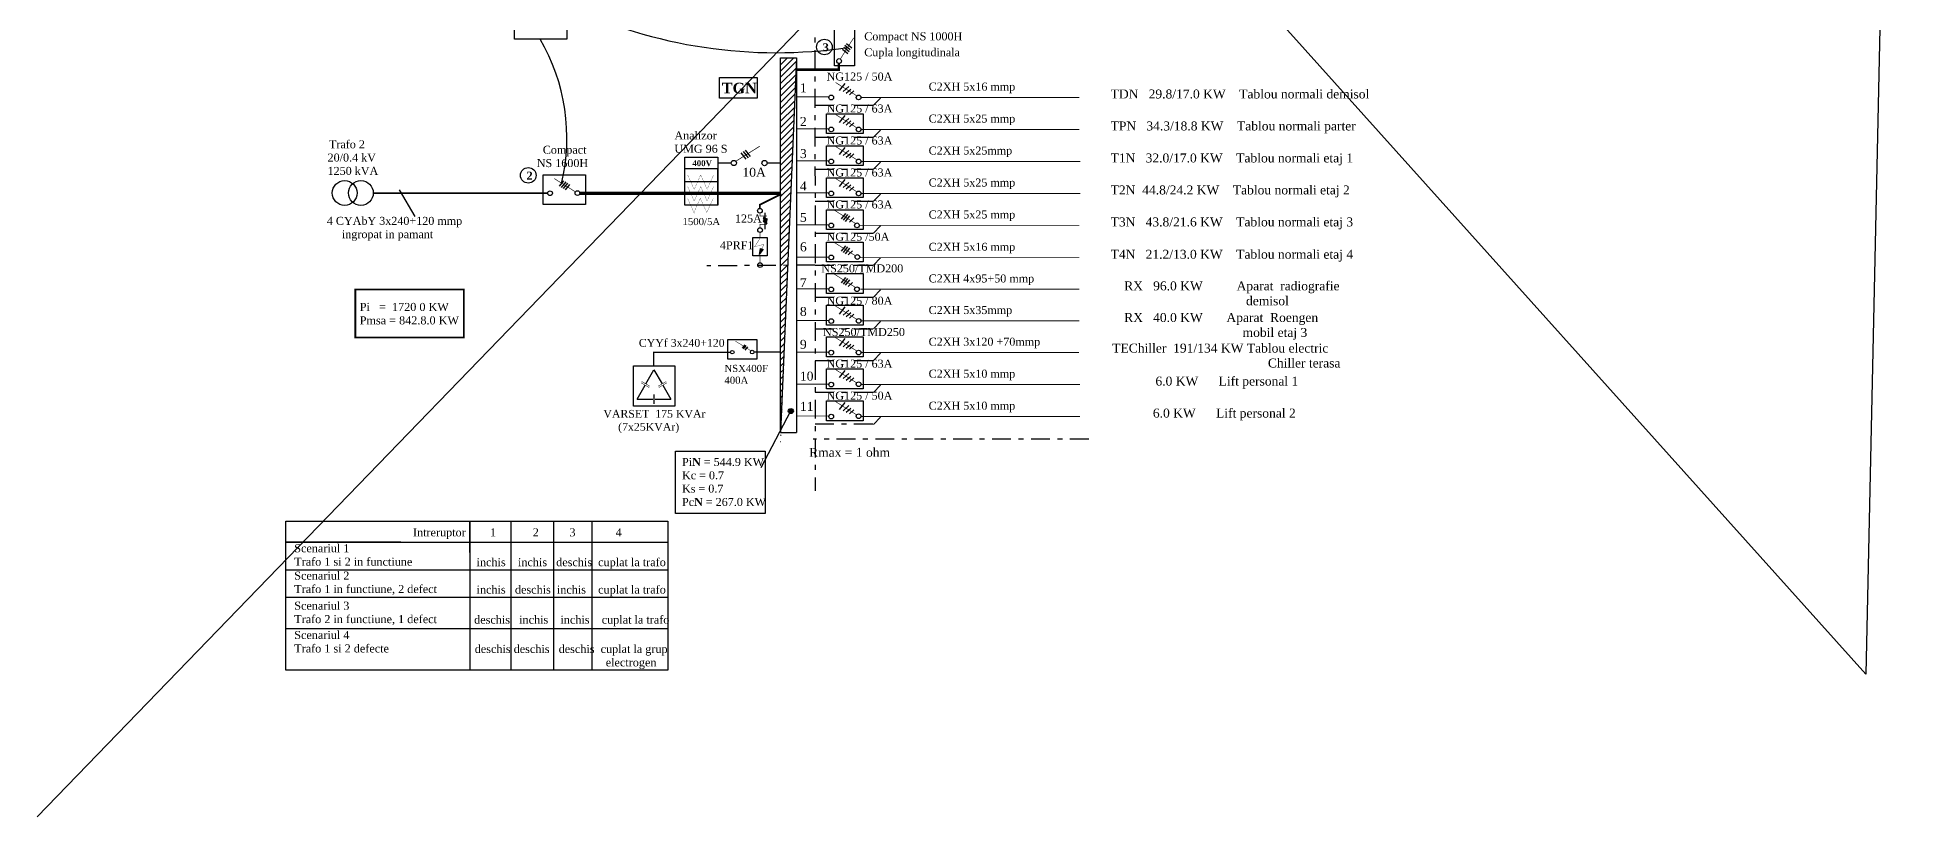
# Model space of a CAD drawing. Extents: x -12085 to 47, y -14993 to 123352.
# Drawn here: x -11877.8 to -11825.3, y -14928.1 to -14906.2 of the extents above; entities that cross this region are included whole.
import ezdxf

# ---------------------------------------------------------------- set-up
doc = ezdxf.new("R2010")
doc.units = 0
doc.header["$MEASUREMENT"] = 0
doc.linetypes.add('DOUBLE_DASHED', pattern=[1.093611, 0.529167, -0.211667, 0.141111, -0.211667])
doc.layers.add('Circuite', color=7, linetype='CONTINUOUS', lineweight=25)
for name, color, linetype in [('circuite prize normal', 7, 'CONTINUOUS'), ('ELECTRICAL', 7, 'CONTINUOUS'), ('Texte', 7, 'CONTINUOUS')]:
    doc.layers.add(name, color=color, linetype=linetype)

msp = doc.modelspace()

# ---------------------------------------------------------------- hatches: boundary and pattern name
at = {"layer": 'Circuite', "linetype": 'Continuous'}
h = msp.add_hatch(color=256, dxfattribs=at)
h.paths.add_polyline_path([(-11857.412, -14912.121), (-11857.445, -14912.107), (-11857.473, -14912.268)])
h.paths.add_polyline_path([(-11857.377, -14912.136), (-11857.412, -14912.121), (-11857.473, -14912.268), (-11857.475, -14912.275)])
at = {"layer": 'ELECTRICAL', "linetype": 'Continuous'}
h = msp.add_hatch(dxfattribs=at)
h.set_pattern_fill('ANSI31', color=256, style=0)
h.set_pattern_definition([(45, (-11744.62252, -14791.84228), (-0.08838835, 0.08838835), [])])
h.paths.add_polyline_path([(-11856.884, -14912.954), (-11856.691, -14912.954), (-11856.437, -14906.745), (-11856.884, -14906.745)])
h.paths.add_polyline_path([(-11856.884, -14917.667), (-11856.691, -14912.954), (-11856.884, -14912.954)])
msp.add_hatch(color=256, dxfattribs=at).paths.add_polyline_path([(-11856.666, -14916.679, 1), (-11856.524, -14916.679, 1)])

# ---------------------------------------------------------------- linework, layer by layer
at = {"layer": 'Circuite', "linetype": 'Continuous', "ltscale": 5}
for p, q in [((-11877.785, -14928.095), (-11825.273, -14873.785)), ((-11825.273, -14873.785), (-11826.367, -14924.085)), ((-11826.367, -14924.085), (-11870.491, -14874.879)), ((-11867.611, -14910.455), (-11867.173, -14911.207)), ((-11865.62, -14920.664), (-11865.62, -14919.781)), ((-11865.62, -14919.781), (-11865.62, -14923.97)), ((-11864.465, -14919.781), (-11864.465, -14923.97)), ((-11863.269, -14919.781), (-11863.269, -14923.97)), ((-11862.196, -14919.781), (-11862.196, -14923.97)), ((-11867.566, -14920.368), (-11870.797, -14920.368)), ((-11870.797, -14920.368), (-11860.053, -14920.368)), ((-11870.797, -14921.145), (-11860.053, -14921.145)), ((-11870.797, -14921.921), (-11860.053, -14921.921)), ((-11870.797, -14922.794), (-11860.053, -14922.794))]:
    msp.add_line(p, q, dxfattribs=at)
at = {"layer": 'Circuite', "linetype": 'DOUBLE_DASHED'}
for p, q in [((-11857.85, -14909.588), (-11857.989, -14909.415)), ((-11857.789, -14909.548), (-11857.927, -14909.375)), ((-11857.73, -14909.512), (-11857.868, -14909.339)), ((-11857.954, -14914.912), (-11857.88, -14914.818)), ((-11857.922, -14914.931), (-11857.848, -14914.838)), ((-11857.878, -14914.961), (-11857.803, -14914.868))]:
    msp.add_line(p, q, dxfattribs=at)
at = {"layer": 'Circuite', "linetype": 'Continuous'}
for p, q in [((-11857.376, -14911.252), (-11857.258, -14911.319)), ((-11857.376, -14911.294), (-11857.258, -14911.361)), ((-11857.376, -14911.337), (-11857.258, -14911.404)), ((-11857.373, -14911.211), (-11857.255, -14911.278)), ((-11857.331, -14911.096), (-11857.331, -14911.563)), ((-11857.475, -14912.277), (-11857.445, -14912.107)), ((-11857.445, -14912.107), (-11857.377, -14912.136)), ((-11857.475, -14912.276), (-11857.377, -14912.136)), ((-11860.672, -14915.915), (-11860.444, -14915.52)), ((-11860.444, -14915.52), (-11860.216, -14915.915)), ((-11860.92, -14916.345), (-11860.692, -14915.95)), ((-11860.195, -14915.95), (-11859.967, -14916.345)), ((-11860.92, -14916.345), (-11860.464, -14916.345)), ((-11860.423, -14916.345), (-11859.967, -14916.345))]:
    msp.add_line(p, q, dxfattribs=at)
at = {"layer": 'Circuite', "linetype": 'Continuous', "ltscale": 5}
for points in [[(-11864.362, -14904.317), (-11862.894, -14904.317), (-11862.894, -14906.209), (-11864.362, -14906.209)], [(-11858.602, -14907.29), (-11857.545, -14907.29), (-11857.545, -14907.877), (-11858.602, -14907.877)], [(-11859.581, -14909.53), (-11858.651, -14909.53), (-11858.651, -14910.881), (-11859.581, -14910.881)]]:
    msp.add_lwpolyline(points, close=True, dxfattribs=at)
at = {"layer": 'Circuite', "linetype": 'Continuous', "flags": 128}
for points, const_width in [([(-11858.139, -14909.646), (-11857.468, -14909.224)], 0.0202), ([(-11858.139, -14909.646), (-11857.468, -14909.224)], 0.0202), ([(-11858.276, -14909.698), (-11858.656, -14909.698)], 0.0303), ([(-11856.889, -14909.698), (-11857.276, -14909.698)], 0.0303), ([(-11857.464, -14911.111), (-11857.464, -14911.191), (-11857.262, -14911.191)], 0.018), ([(-11857.464, -14911.532), (-11857.464, -14911.425), (-11857.262, -14911.425)], 0.018), ([(-11857.458, -14911.813), (-11857.615, -14912.054), (-11857.356, -14911.989), (-11857.477, -14912.275), (-11857.477, -14912.275)], 0.009), ([(-11857.462, -14911.65), (-11857.462, -14911.792)], 0.018), ([(-11857.462, -14912.31), (-11857.462, -14912.509)], 0.018), ([(-11857.702, -14914.993), (-11858.154, -14914.709)], 0.0136), ([(-11858.291, -14915.026), (-11860.455, -14915.026), (-11860.455, -14915.412)], 0.034), ([(-11858.305, -14915.027), (-11858.291, -14915.026)], 0.034), ([(-11856.889, -14915.015), (-11857.63, -14915.015)], 0.034), ([(-11860.692, -14915.95), (-11860.81, -14915.882), (-11860.575, -14916.018)], 0.0136), ([(-11860.672, -14915.914), (-11860.79, -14915.846), (-11860.554, -14915.982)], 0.0136), ([(-11860.744, -14915.92), (-11860.641, -14915.979)], 0.00681), ([(-11860.723, -14915.885), (-11860.621, -14915.944)], 0.00681), ([(-11860.464, -14916.344), (-11860.464, -14916.208), (-11860.464, -14916.481)], 0.0136), ([(-11860.464, -14916.285), (-11860.464, -14916.404)], 0.00681), ([(-11860.423, -14916.344), (-11860.423, -14916.208), (-11860.423, -14916.481)], 0.0136), ([(-11860.423, -14916.285), (-11860.423, -14916.404)], 0.00681), ([(-11860.215, -14915.914), (-11860.098, -14915.846), (-11860.333, -14915.982)], 0.0136), ([(-11860.195, -14915.95), (-11860.077, -14915.882), (-11860.313, -14916.018)], 0.0136), ([(-11860.164, -14915.885), (-11860.267, -14915.944)], 0.00681), ([(-11860.144, -14915.92), (-11860.246, -14915.979)], 0.00681)]:
    msp.add_lwpolyline(points, dxfattribs=dict(at, const_width=const_width))
at = {"layer": 'Circuite', "linetype": 'Continuous', "ltscale": 5, "const_width": 0.05, "flags": 128}
for points in [[(-11863.437, -14910.544), (-11868.353, -14910.544)], [(-11857.466, -14910.971), (-11857.466, -14910.87), (-11856.862, -14910.57)]]:
    msp.add_lwpolyline(points, dxfattribs=at)
at = {"layer": 'Circuite', "linetype": 'Continuous'}
for points in [[(-11857.661, -14911.794), (-11857.259, -14911.794), (-11857.259, -14912.313), (-11857.661, -14912.313)], [(-11858.379, -14915.207), (-11857.544, -14915.207), (-11857.544, -14914.675), (-11858.379, -14914.675)], [(-11861.016, -14915.403), (-11859.857, -14915.403), (-11859.857, -14916.542), (-11861.016, -14916.542)]]:
    msp.add_lwpolyline(points, close=True, dxfattribs=at)
at = {"layer": 'Circuite', "color": 1, "linetype": 'Continuous', "ltscale": 5}
msp.add_lwpolyline([(-11870.797, -14919.781), (-11860.053, -14919.781), (-11860.053, -14923.97), (-11870.797, -14923.97)], close=True, dxfattribs=at)
for centre in [(-11855.652, -14906.433), (-11863.98, -14910.045)]:
    msp.add_circle(centre, 0.219, dxfattribs=at)
at = {"layer": 'Circuite', "linetype": 'Continuous'}
for centre, radius in [((-11858.199, -14909.697), 0.0743), ((-11857.335, -14909.7), 0.0743), ((-11857.465, -14911.041), 0.0662), ((-11857.462, -14911.584), 0.0662), ((-11857.462, -14912.572), 0.0662), ((-11858.241, -14915.021), 0.05), ((-11857.682, -14915.019), 0.05)]:
    msp.add_circle(centre, radius, dxfattribs=at)
at = {"layer": 'Circuite', "linetype": 'Continuous', "ltscale": 5}
for centre in [(-11869.142, -14910.541), (-11868.687, -14910.541)]:
    msp.add_circle(centre, 0.349, dxfattribs=at)
for centre, radius, start, end in [((-11857.004, -14892.891), 13.702, 244.5434, 278.418), ((-11868.4, -14908.995), 5.508, 346.5789, 30.3881)]:
    msp.add_arc(centre, radius, start, end, dxfattribs=at)
at = {"layer": 'ELECTRICAL', "linetype": 'DOUBLE_DASHED'}
for p, q in [((-11855.939, -14881.365), (-11855.909, -14918.923)), ((-11855.034, -14906.333), (-11854.88, -14906.456)), ((-11855.145, -14906.49), (-11854.991, -14906.613)), ((-11855.109, -14906.435), (-11854.955, -14906.558)), ((-11855.077, -14906.382), (-11854.923, -14906.506)), ((-11854.275, -14908.072), (-11854.073, -14907.87)), ((-11855.914, -14908.072), (-11854.275, -14908.072)), ((-11855.914, -14908.972), (-11854.275, -14908.972)), ((-11854.275, -14908.972), (-11854.073, -14908.77)), ((-11855.914, -14909.872), (-11854.275, -14909.872)), ((-11854.275, -14909.872), (-11854.073, -14909.67)), ((-11863.104, -14910.351), (-11862.98, -14910.197)), ((-11863.042, -14910.384), (-11862.918, -14910.23)), ((-11862.989, -14910.416), (-11862.866, -14910.262)), ((-11862.934, -14910.452), (-11862.811, -14910.298)), ((-11855.914, -14910.772), (-11854.275, -14910.772)), ((-11854.275, -14910.772), (-11854.073, -14910.57)), ((-11855.168, -14911.272), (-11855.045, -14911.119)), ((-11855.115, -14911.304), (-11854.992, -14911.151)), ((-11855.061, -14911.34), (-11854.938, -14911.186)), ((-11854.275, -14911.672), (-11854.073, -14911.47)), ((-11855.914, -14911.672), (-11854.275, -14911.672)), ((-11855.168, -14912.182), (-11855.045, -14912.028)), ((-11855.115, -14912.214), (-11854.992, -14912.06)), ((-11855.061, -14912.25), (-11854.938, -14912.096)), ((-11855.92, -14912.572), (-11858.954, -14912.593)), ((-11855.914, -14912.572), (-11854.275, -14912.572)), ((-11854.275, -14912.572), (-11854.073, -14912.37)), ((-11855.168, -14913.073), (-11855.045, -14912.919)), ((-11855.115, -14913.105), (-11854.992, -14912.951)), ((-11855.061, -14913.14), (-11854.938, -14912.986)), ((-11855.914, -14913.472), (-11854.275, -14913.472)), ((-11854.275, -14913.472), (-11854.073, -14913.27)), ((-11854.275, -14914.363), (-11854.073, -14914.16)), ((-11855.914, -14914.363), (-11854.275, -14914.363)), ((-11855.914, -14915.253), (-11854.275, -14915.253)), ((-11854.275, -14915.253), (-11854.073, -14915.051)), ((-11855.914, -14916.143), (-11854.275, -14916.143)), ((-11854.275, -14916.153), (-11854.073, -14915.951)), ((-11854.275, -14917.053), (-11854.073, -14916.851)), ((-11855.914, -14917.043), (-11854.275, -14917.043)), ((-11848.218, -14917.469), (-11855.966, -14917.467))]:
    msp.add_line(p, q, dxfattribs=at)
at = {"layer": 'ELECTRICAL', "linetype": 'Continuous'}
for p, q in [((-11856.437, -14906.742), (-11856.884, -14917.286)), ((-11855.53, -14906.391), (-11855.53, -14906.391)), ((-11855.224, -14907.658), (-11855.068, -14907.459)), ((-11855.125, -14907.687), (-11854.968, -14907.544)), ((-11855.039, -14907.729), (-11854.911, -14907.615)), ((-11854.949, -14907.777), (-11854.821, -14907.663)), ((-11855.224, -14908.558), (-11855.068, -14908.359)), ((-11855.125, -14908.587), (-11854.968, -14908.444)), ((-11855.039, -14908.629), (-11854.911, -14908.515)), ((-11854.949, -14908.677), (-11854.821, -14908.563)), ((-11855.224, -14909.458), (-11855.068, -14909.259)), ((-11855.125, -14909.487), (-11854.968, -14909.345)), ((-11855.039, -14909.529), (-11854.911, -14909.416)), ((-11854.949, -14909.558), (-11854.821, -14909.444)), ((-11863.431, -14910.548), (-11863.431, -14910.548)), ((-11855.224, -14910.358), (-11855.068, -14910.159)), ((-11855.125, -14910.387), (-11854.968, -14910.245)), ((-11855.039, -14910.429), (-11854.911, -14910.316)), ((-11854.949, -14910.477), (-11854.821, -14910.364)), ((-11854.949, -14911.358), (-11854.821, -14911.244)), ((-11855.558, -14912.346), (-11855.558, -14912.346)), ((-11854.987, -14912.279), (-11854.859, -14912.165)), ((-11854.987, -14913.169), (-11854.859, -14913.056)), ((-11855.224, -14913.949), (-11855.068, -14913.75)), ((-11855.125, -14913.977), (-11854.968, -14913.835)), ((-11855.039, -14914.02), (-11854.911, -14913.906)), ((-11854.949, -14914.068), (-11854.821, -14913.954)), ((-11855.224, -14914.839), (-11855.068, -14914.64)), ((-11855.125, -14914.867), (-11854.968, -14914.725)), ((-11855.039, -14914.91), (-11854.911, -14914.796)), ((-11854.949, -14914.939), (-11854.821, -14914.825)), ((-11855.224, -14915.739), (-11855.068, -14915.54)), ((-11855.125, -14915.767), (-11854.968, -14915.625)), ((-11855.039, -14915.81), (-11854.911, -14915.696)), ((-11854.949, -14915.858), (-11854.821, -14915.744)), ((-11857.428, -14918.267), (-11856.6, -14916.67)), ((-11855.224, -14916.639), (-11855.068, -14916.44)), ((-11855.125, -14916.668), (-11854.968, -14916.525)), ((-11855.039, -14916.71), (-11854.911, -14916.596)), ((-11854.949, -14916.758), (-11854.821, -14916.644)), ((-11856.884, -14917.286), (-11856.437, -14917.286))]:
    msp.add_line(p, q, dxfattribs=at)
for points in [[(-11854.808, -14905.927), (-11854.808, -14906.963), (-11855.368, -14906.963), (-11855.368, -14905.927)], [(-11855.596, -14908.311), (-11854.56, -14908.311), (-11854.56, -14908.871), (-11855.596, -14908.871)], [(-11855.596, -14909.211), (-11854.56, -14909.211), (-11854.56, -14909.771), (-11855.596, -14909.771)], [(-11863.557, -14910.032), (-11862.367, -14910.032), (-11862.367, -14910.868), (-11863.557, -14910.868)], [(-11855.596, -14910.111), (-11854.56, -14910.111), (-11854.56, -14910.671), (-11855.596, -14910.671)], [(-11855.596, -14911.011), (-11854.56, -14911.011), (-11854.56, -14911.571), (-11855.596, -14911.571)], [(-11855.596, -14911.921), (-11854.56, -14911.921), (-11854.56, -14912.481), (-11855.596, -14912.481)], [(-11855.596, -14912.811), (-11854.56, -14912.811), (-11854.56, -14913.371), (-11855.596, -14913.371)], [(-11855.596, -14913.702), (-11854.56, -14913.702), (-11854.56, -14914.262), (-11855.596, -14914.262)], [(-11855.596, -14914.592), (-11854.56, -14914.592), (-11854.56, -14915.152), (-11855.596, -14915.152)], [(-11855.596, -14915.492), (-11854.56, -14915.492), (-11854.56, -14916.052), (-11855.596, -14916.052)], [(-11855.596, -14916.392), (-11854.56, -14916.392), (-11854.56, -14916.952), (-11855.596, -14916.952)], [(-11859.843, -14917.803), (-11857.317, -14917.803), (-11857.317, -14919.558), (-11859.843, -14919.558)]]:
    msp.add_lwpolyline(points, close=True, dxfattribs=at)
at = {"layer": 'ELECTRICAL', "linetype": 'Continuous', "flags": 128}
for points, const_width in [([(-11855.203, -14906.771), (-11854.827, -14906.173)], 0.018), ([(-11855.247, -14906.876), (-11855.247, -14906.876), (-11855.247, -14906.876), (-11855.247, -14907.069), (-11856.441, -14907.069)], 0.07), ([(-11856.429, -14907.837), (-11855.524, -14907.837)], 0.027), ([(-11856.429, -14907.837), (-11855.524, -14907.837)], 0.027), ([(-11854.742, -14907.806), (-11855.34, -14907.43)], 0.018), ([(-11854.742, -14907.806), (-11855.34, -14907.43)], 0.018), ([(-11854.645, -14907.851), (-11848.478, -14907.851)], 0.027), ([(-11854.743, -14908.706), (-11855.34, -14908.33)], 0.018), ([(-11854.743, -14908.706), (-11855.34, -14908.33)], 0.018), ([(-11856.429, -14908.737), (-11855.524, -14908.737)], 0.027), ([(-11856.429, -14908.737), (-11855.524, -14908.737)], 0.027), ([(-11854.645, -14908.752), (-11848.478, -14908.752)], 0.027), ([(-11854.645, -14908.752), (-11848.478, -14908.752)], 0.027), ([(-11854.743, -14909.606), (-11855.34, -14909.23)], 0.018), ([(-11854.743, -14909.606), (-11855.34, -14909.23)], 0.018), ([(-11856.429, -14909.637), (-11855.524, -14909.638)], 0.027), ([(-11854.645, -14909.652), (-11848.455, -14909.652)], 0.027), ([(-11854.645, -14909.652), (-11848.478, -14909.652)], 0.027), ([(-11862.653, -14910.51), (-11863.251, -14910.134)], 0.018), ([(-11860.682, -14910.551), (-11862.536, -14910.551)], 0.09), ([(-11860.736, -14910.55), (-11856.888, -14910.55)], 0.09), ([(-11856.429, -14910.538), (-11855.524, -14910.538)], 0.027), ([(-11854.743, -14910.506), (-11855.34, -14910.131)], 0.018), ([(-11854.743, -14910.506), (-11855.34, -14910.131)], 0.018), ([(-11854.645, -14910.552), (-11848.455, -14910.552)], 0.027), ([(-11854.645, -14910.552), (-11848.478, -14910.552)], 0.027), ([(-11854.78, -14911.398), (-11855.377, -14911.022)], 0.018), ([(-11856.429, -14911.438), (-11855.524, -14911.438)], 0.027), ([(-11854.645, -14911.452), (-11848.478, -14911.452)], 0.027), ([(-11854.78, -14912.308), (-11855.377, -14911.932)], 0.018), ([(-11856.429, -14912.347), (-11855.524, -14912.347)], 0.027), ([(-11856.429, -14912.347), (-11855.524, -14912.347)], 0.027), ([(-11856.429, -14912.347), (-11855.57, -14912.347)], 0.018), ([(-11854.645, -14912.362), (-11848.478, -14912.362)], 0.027), ([(-11854.78, -14913.198), (-11855.377, -14912.823)], 0.018), ([(-11856.429, -14913.238), (-11855.524, -14913.238)], 0.027), ([(-11856.429, -14913.238), (-11855.524, -14913.238)], 0.027), ([(-11856.429, -14913.238), (-11855.524, -14913.238)], 0.027), ([(-11854.645, -14913.252), (-11848.478, -14913.252)], 0.027), ([(-11856.429, -14914.128), (-11855.524, -14914.128)], 0.027), ([(-11856.429, -14914.128), (-11855.524, -14914.128)], 0.027), ([(-11856.429, -14914.128), (-11855.524, -14914.128)], 0.027), ([(-11854.743, -14914.097), (-11855.34, -14913.721)], 0.018), ([(-11854.743, -14914.097), (-11855.34, -14913.721)], 0.018), ([(-11854.645, -14914.142), (-11848.478, -14914.142)], 0.027), ([(-11854.743, -14914.987), (-11855.34, -14914.611)], 0.018), ([(-11854.743, -14914.987), (-11855.34, -14914.611)], 0.018), ([(-11856.429, -14915.018), (-11855.524, -14915.018)], 0.027), ([(-11856.429, -14915.018), (-11855.524, -14915.018)], 0.027), ([(-11856.429, -14915.018), (-11855.524, -14915.018)], 0.027), ([(-11854.645, -14915.032), (-11848.491, -14915.032)], 0.027), ([(-11854.743, -14915.887), (-11855.34, -14915.511)], 0.018), ([(-11854.743, -14915.887), (-11855.34, -14915.511)], 0.018), ([(-11856.429, -14915.918), (-11855.524, -14915.918)], 0.027), ([(-11854.645, -14915.932), (-11848.467, -14915.932)], 0.027), ([(-11854.645, -14915.932), (-11848.491, -14915.932)], 0.027), ([(-11856.429, -14916.818), (-11855.524, -14916.818)], 0.027), ([(-11854.743, -14916.787), (-11855.34, -14916.411)], 0.018), ([(-11854.743, -14916.787), (-11855.34, -14916.411)], 0.018), ([(-11854.645, -14916.832), (-11848.467, -14916.832)], 0.027), ([(-11854.645, -14916.832), (-11848.491, -14916.832)], 0.027)]:
    msp.add_lwpolyline(points, dxfattribs=dict(at, const_width=const_width))
at = {"layer": 'ELECTRICAL', "linetype": 'Continuous'}
msp.add_lwpolyline([(-11856.884, -14917.286), (-11856.884, -14906.742), (-11856.437, -14906.742), (-11856.437, -14917.286)], dxfattribs=at)
at = {"layer": 'ELECTRICAL', "color": 1, "linetype": 'Continuous', "const_width": 0.05}
msp.add_lwpolyline([(-11868.842, -14913.257), (-11865.793, -14913.257), (-11865.793, -14914.609), (-11868.842, -14914.609)], close=True, dxfattribs=at)
at = {"layer": 'ELECTRICAL', "linetype": 'Continuous', "flags": 128}
msp.add_lwpolyline([(-11868.842, -14913.257), (-11865.793, -14913.257), (-11865.793, -14914.609), (-11868.842, -14914.609), (-11868.842, -14913.257)], dxfattribs=at)
at = {"layer": 'ELECTRICAL', "linetype": 'Continuous'}
for centre, radius in [((-11855.238, -14906.827), 0.0662), ((-11855.459, -14907.854), 0.0662), ((-11854.689, -14907.852), 0.0662), ((-11855.459, -14908.754), 0.0662), ((-11854.689, -14908.752), 0.0662), ((-11855.459, -14909.654), 0.0662), ((-11854.689, -14909.652), 0.0662), ((-11863.366, -14910.548), 0.0662), ((-11862.597, -14910.545), 0.0662), ((-11855.459, -14910.554), 0.0662), ((-11854.689, -14910.552), 0.0662), ((-11855.459, -14911.454), 0.0662), ((-11854.735, -14911.452), 0.0662), ((-11855.459, -14912.354), 0.0662), ((-11854.724, -14912.343), 0.0662), ((-11854.736, -14913.251), 0.0662), ((-11854.736, -14913.251), 0.0662), ((-11855.459, -14913.255), 0.0662), ((-11855.459, -14914.145), 0.0662), ((-11854.689, -14914.142), 0.0662), ((-11855.459, -14915.035), 0.0662), ((-11854.689, -14915.032), 0.0662), ((-11855.459, -14915.935), 0.0662), ((-11854.689, -14915.923), 0.0662), ((-11856.595, -14916.679), 0.071), ((-11855.459, -14916.835), 0.0662), ((-11854.689, -14916.823), 0.0662)]:
    msp.add_circle(centre, radius, dxfattribs=at)
at = {"layer": 'Texte', "linetype": 'Continuous'}
for p, q in [((-11858.651, -14910.881), (-11858.651, -14909.858)), ((-11859.58, -14910.221), (-11858.649, -14910.221)), ((-11859.58, -14910.878), (-11858.649, -14910.878))]:
    msp.add_line(p, q, dxfattribs=at)
msp.add_lwpolyline([(-11859.581, -14909.53), (-11858.651, -14909.53), (-11858.651, -14909.858), (-11859.581, -14909.858)], close=True, dxfattribs=at)
at = {"layer": 'Texte', "linetype": 'Continuous', "const_width": 0.00657, "flags": 128}
for points in [[(-11859.495, -14910.035), (-11859.313, -14910.441)], [(-11859.131, -14910.032), (-11859.312, -14910.438)], [(-11859.131, -14910.032), (-11858.949, -14910.438)], [(-11858.767, -14910.032), (-11858.949, -14910.438)], [(-11859.495, -14910.364), (-11859.313, -14910.77)], [(-11859.131, -14910.361), (-11859.312, -14910.767)], [(-11859.131, -14910.361), (-11858.949, -14910.767)], [(-11858.767, -14910.361), (-11858.949, -14910.767)], [(-11859.495, -14910.702), (-11859.313, -14911.109)], [(-11859.141, -14910.689), (-11859.323, -14911.095)], [(-11859.141, -14910.689), (-11858.959, -14911.095)], [(-11858.777, -14910.689), (-11858.959, -14911.095)]]:
    msp.add_lwpolyline(points, dxfattribs=at)

# ---------------------------------------------------------------- texts
at = {"layer": 'Circuite', "linetype": 'Continuous', "attachment_point": 1}
for s, insert, char_height, width in [('{\\fTimes New Roman|b0|i0|c0|p18;125A}', (-11858.167, -14911.147), 0.22501, 0.72545), ('{\\fTimes New Roman|b0|i0|c0|p18;4PRF1}', (-11858.59, -14911.9), 0.22501, 2.00758), ('{\\fTimes New Roman|b0|i0|c0|p18;NSX400F\\P400A}', (-11858.463, -14915.378), 0.2, 1.74668), ('{\\fTimes New Roman|b0|i0|c0|p18;VARSET  175 KVAr\\P     (7x25KVAr)}', (-11861.867, -14916.646), 0.22, 2.83991)]:
    msp.add_mtext(s, dxfattribs=dict(at, insert=insert, char_height=char_height, width=width))
at = {"layer": 'Circuite', "linetype": 'DOUBLE_DASHED', "insert": (-11860.869, -14914.65), "char_height": 0.22, "width": 3.78875, "attachment_point": 1}
msp.add_mtext('{\\fTimes New Roman|b0|i0|c0|p18;CYYf 3x240+120}', dxfattribs=at)
at = {"layer": 'circuite prize normal', "linetype": 'Continuous', "insert": (-11847.557, -14914.781), "char_height": 0.25202, "width": 17.17508, "attachment_point": 1}
msp.add_mtext('{\\fTimes New Roman|b0|i0|c0|p18;TEChiller  191/134 KW Tablou electric \\P                                              Chiller terasa}', dxfattribs=at)
at = {"layer": 'ELECTRICAL', "linetype": 'Continuous', "attachment_point": 1}
for s, insert, char_height, width in [('{\\fTimes New Roman|b1|i0|c0|p18;\\C1;3}', (-11855.699, -14906.329), 0.22501, 0.72545), ('{\\fTimes New Roman|b0|i0|c0|p18;NG125 / 50A }', (-11855.59, -14907.151), 0.225, 62.98872), ('{\\fTimes New Roman|b1|i0|c0|p18;\\C7;TGN}', (-11858.536, -14907.439), 0.3, 6.40415), ('{\\fTimes New Roman|b0|i0|c0|p18;1}', (-11856.34, -14907.455), 0.25275, 0.81487), ('{\\fTimes New Roman|b0|i0|c0|p18;2}', (-11856.34, -14908.401), 0.25275, 0.81487), ('\\pt6.525;{\\fTimes New Roman|b0|i0|c0|p18;NG125 / 63A }', (-11855.59, -14908.051), 0.225, 62.98872), ('{\\fTimes New Roman|b0|i0|c0|p18;NG125 / 63A }', (-11855.59, -14908.951), 0.225, 62.98872), ('{\\fTimes New Roman|b0|i0|c0|p18;Trafo 2}', (-11869.583, -14909.058), 0.22501, 9.53969), ('{\\fTimes New Roman|b0|i0|c0|p18;3}', (-11856.34, -14909.306), 0.25275, 0.81487), ('{\\fTimes New Roman|b1|i0|c0|p18;\\C1;2}', (-11864.027, -14909.941), 0.22501, 0.72545), ('{\\fTimes New Roman|b0|i0|c0|p18;NG125 / 63A }', (-11855.59, -14909.851), 0.225, 62.98872), ('{\\fTimes New Roman|b0|i0|c0|p18;4}', (-11856.34, -14910.218), 0.25275, 0.81487), ('{\\fTimes New Roman|b0|i0|c0|p18;NG125 / 63A }', (-11855.59, -14910.751), 0.225, 62.98872), ('{\\fTimes New Roman|b0|i0|c0|p18;5}', (-11856.34, -14911.1), 0.25275, 0.81487), ('{\\fTimes New Roman|b0|i0|c0|p18;6}', (-11856.34, -14911.932), 0.25275, 0.81487), ('{\\fTimes New Roman|b0|i0|c0|p18;NG125 /50A }', (-11855.59, -14911.661), 0.225, 62.98872), ('{\\fTimes New Roman|b0|i0|c0|p18;NS250/TMD200}', (-11855.737, -14912.551), 0.225, 62.98872), ('{\\fTimes New Roman|b0|i0|c0|p18;7}', (-11856.34, -14912.939), 0.25275, 0.81487), ('{\\fTimes New Roman|b0|i0|c0|p18;Pi   =  1720 0 KW\\PPmsa = 842.8.0 KW}', (-11868.719, -14913.635), 0.22681, 2.89763), ('{\\fTimes New Roman|b0|i0|c0|p18;NG125 / 80A }', (-11855.59, -14913.461), 0.225, 62.98872), ('{\\fTimes New Roman|b0|i0|c0|p18;8}', (-11856.34, -14913.749), 0.25275, 0.81487), ('{\\fTimes New Roman|b0|i0|c0|p18;9}', (-11856.34, -14914.675), 0.25275, 0.81487), ('{\\fTimes New Roman|b0|i0|c0|p18;NS250/TMD250}', (-11855.69, -14914.342), 0.225, 62.98872), ('{\\fTimes New Roman|b0|i0|c0|p18;NG125 / 63A }', (-11855.59, -14915.232), 0.225, 62.98872), ('{\\fTimes New Roman|b0|i0|c0|p18;10}', (-11856.34, -14915.57), 0.25275, 0.81487), ('{\\fTimes New Roman|b0|i0|c0|p18;NG125 / 50A }', (-11855.59, -14916.132), 0.225, 62.98872), ('{\\fTimes New Roman|b0|i0|c0|p18;11}', (-11856.34, -14916.421), 0.25275, 0.81487), ('{\\fTimes New Roman|b0|i0|c0|p18;Pi\\fTimes New Roman|b1|i0|c0|p18;N\\fTimes New Roman|b0|i0|c0|p18; = 544.9 KW\\PKc = 0.7\\PKs = 0.7\\PPc\\fTimes New Roman|b1|i0|c0|p18;N\\fTimes New Roman|b0|i0|c0|p18; = 267.0 KW}', (-11859.656, -14917.999), 0.225015, 3.27837), ('{\\fTimes New Roman|b0|i0|c0|p18;Intreruptor     \\C1;   1            2^I         3^I   4}', (-11867.222, -14919.979), 0.22681, 6.22014), ('{\\fTimes New Roman|b0|i0|c0|p18;Scenariul 1\\PTrafo 1 si 2 in functiune}', (-11870.56, -14920.426), 0.22681, 3.37795), ('{\\fTimes New Roman|b0|i0|c0|p18;inchis^I   inchis   deschis  cuplat la trafo^I}', (-11865.433, -14920.818), 0.22681, 6.38606), ('{\\fTimes New Roman|b0|i0|c0|p18;Scenariul 2\\PTrafo 1 in functiune, 2 defect}', (-11870.56, -14921.196), 0.22681, 4.15319), ('{\\fTimes New Roman|b0|i0|c0|p18;inchis^I  deschis  inchis    cuplat la trafo^I}', (-11865.433, -14921.589), 0.22681, 6.38606), ('{\\fTimes New Roman|b0|i0|c0|p18;Scenariul 3\\PTrafo 2 in functiune, 1 defect}', (-11870.56, -14922.043), 0.22681, 4.7225), ('{\\fTimes New Roman|b0|i0|c0|p18;deschis   inchis    inchis    cuplat la trafo^I}', (-11865.501, -14922.436), 0.22681, 6.38606), ('{\\fTimes New Roman|b0|i0|c0|p18;Scenariul 4\\PTrafo 1 si 2 defecte}', (-11870.56, -14922.868), 0.22681, 3.37795), ('{\\fTimes New Roman|b0|i0|c0|p18;deschis deschis   deschis  cuplat la grup\\P                                           electrogen}', (-11865.484, -14923.26), 0.22681, 6.38606)]:
    msp.add_mtext(s, dxfattribs=dict(at, insert=insert, char_height=char_height, width=width))
at = {"layer": 'ELECTRICAL', "linetype": 'DOUBLE_DASHED', "attachment_point": 1}
for s, insert, char_height, width in [('{\\fTimes New Roman|b0|i0|c0|p18;C2XH 5x16 mmp}', (-11852.72, -14907.434), 0.22501, 5.01036), ('{\\fTimes New Roman|b0|i0|c0|p18;     TDN   29.8/17.0 KW    Tablou normali demisol}', (-11848.078, -14907.629), 0.25202, 15.23268), ('{\\fTimes New Roman|b0|i0|c0|p18;C2XH 5x25 mmp}', (-11852.72, -14908.334), 0.22501, 5.01036), ('{\\fTimes New Roman|b0|i0|c0|p18;     TPN   34.3/18.8 KW    Tablou normali parter}', (-11848.078, -14908.529), 0.25202, 15.23268), ('{\\fTimes New Roman|b0|i0|c0|p18;C2XH 5x25mmp}', (-11852.72, -14909.234), 0.22501, 5.01036), ('{\\fTimes New Roman|b0|i0|c0|p18;     T1N   32.0/17.0 KW    Tablou normali etaj 1}', (-11848.078, -14909.43), 0.25202, 15.23268), ('{\\fTimes New Roman|b0|i0|c0|p18;C2XH 5x25 mmp}', (-11852.72, -14910.134), 0.22501, 5.01036), ('{\\fTimes New Roman|b0|i0|c0|p18;     T2N  44.8/24.2 KW    Tablou normali etaj 2}', (-11848.078, -14910.33), 0.25202, 15.23268), ('{\\fTimes New Roman|b0|i0|c0|p18;C2XH 5x25 mmp}', (-11852.72, -14911.034), 0.22501, 5.01036), ('{\\fTimes New Roman|b0|i0|c0|p18;4 CYAbY 3x240+120 mmp\\P     ingropat in pamant}', (-11869.644, -14911.213), 0.22501, 5.01036), ('{\\fTimes New Roman|b0|i0|c0|p18;     T3N   43.8/21.6 KW    Tablou normali etaj 3}', (-11848.078, -14911.23), 0.25202, 15.23268), ('{\\fTimes New Roman|b0|i0|c0|p18;C2XH 5x16 mmp}', (-11852.72, -14911.944), 0.22501, 5.01036), ('\\pt2.0161;{\\fTimes New Roman|b0|i0|c0|p18;     T4N   21.2/13.0 KW    Tablou normali etaj 4}', (-11848.078, -14912.14), 0.25202, 15.23268), ('{\\fTimes New Roman|b0|i0|c0|p18;C2XH 4x95+50 mmp}', (-11852.72, -14912.834), 0.22501, 5.01036), ('{\\fTimes New Roman|b0|i0|c0|p18;         RX   96.0 KW          Aparat  radiografie\\P                                             demisol}', (-11848.078, -14913.03), 0.25202, 15.23268), ('{\\fTimes New Roman|b0|i0|c0|p18;C2XH 5x35mmp}', (-11852.72, -14913.724), 0.22501, 5.01036), ('\\pt5.5444;{\\fTimes New Roman|b0|i0|c0|p18;         RX   40.0 KW       Aparat  Roengen \\P\\ptz;                                            mobil etaj 3}', (-11848.078, -14913.92), 0.25202, 15.23268), ('{\\fTimes New Roman|b0|i0|c0|p18;C2XH 3x120 +70mmp}', (-11852.72, -14914.614), 0.22501, 5.01036), ('{\\fTimes New Roman|b0|i0|c0|p18;C2XH 5x10 mmp}', (-11852.72, -14915.514), 0.22501, 5.01036), ('{\\fTimes New Roman|b0|i0|c0|p18;                  6.0 KW      Lift personal 1}', (-11848.055, -14915.71), 0.25202, 15.23268), ('{\\fTimes New Roman|b0|i0|c0|p18;C2XH 5x10 mmp}', (-11852.72, -14916.415), 0.22501, 5.01036), ('{\\fTimes New Roman|b0|i0|c0|p18;                 6.0 KW      Lift personal 2}', (-11848.032, -14916.61), 0.25202, 15.23268), ('\\fTimes New Roman|b0|i0|c0|p18;Rmax = 1 ohm', (-11856.082, -14917.715), 0.25202, 15.23268)]:
    msp.add_mtext(s, dxfattribs=dict(at, insert=insert, char_height=char_height, width=width))
at = {"layer": 'Texte', "linetype": 'Continuous', "attachment_point": 1}
for s, insert, char_height, width in [('{\\fTimes New Roman|b0|i0|c0|p18;Compact NS 1000H}', (-11854.531, -14906.019), 0.22501, 3.08351), ('{\\fTimes New Roman|b0|i0|c0|p18;Cupla longitudinala}', (-11854.531, -14906.469), 0.22501, 3.08351), ('{\\fTimes New Roman|b0|i0|c0|p18;20/0.4 kV\\P1250 kVA}', (-11869.623, -14909.432), 0.22501, 1.89523), ('{\\fTimes New Roman|b0|i0|c0|p18;  Compact \\PNS 1600H}', (-11863.74, -14909.212), 0.22501, 1.89523), ('{\\fTimes New Roman|b1|i0|c0|p18;400V}', (-11859.365, -14909.622), 0.16429, 0.27811), ('{\\fTimes New Roman|b0|i0|c0|p18;10A}', (-11857.956, -14909.832), 0.25275, 1.74691), ('{\\fTimes New Roman|b0|i0|c0|p18;1500/5A}', (-11859.641, -14911.245), 0.2, 1.29972)]:
    msp.add_mtext(s, dxfattribs=dict(at, insert=insert, char_height=char_height, width=width))
at = {"layer": 'Texte', "linetype": 'DOUBLE_DASHED', "insert": (-11859.869, -14908.809), "char_height": 0.22501, "width": 5.62796, "attachment_point": 1}
msp.add_mtext('{\\fTimes New Roman|b0|i0|c0|p18;Analizor \\PUMG 96 S}', dxfattribs=at)

doc.saveas('drawing.dxf')
